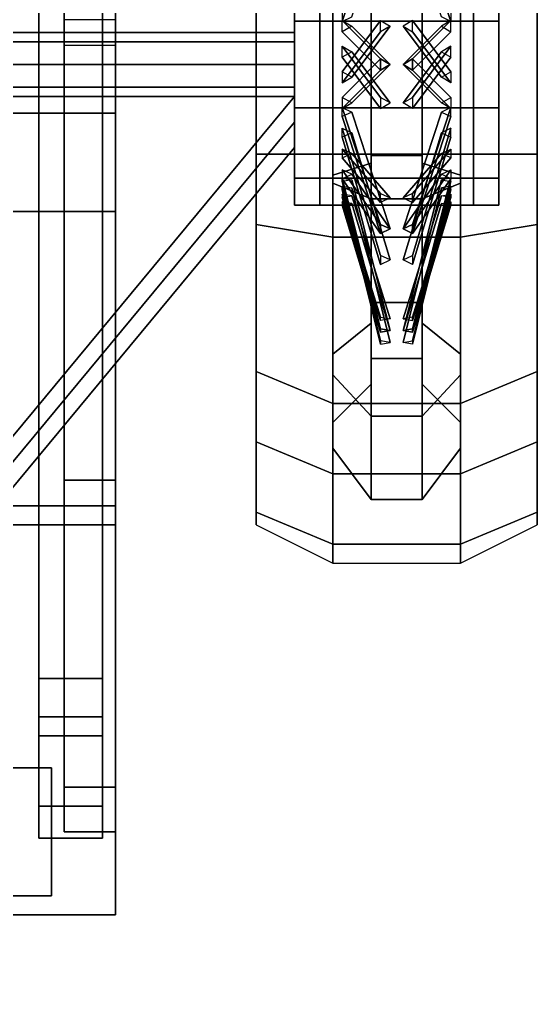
# Model space of a CAD drawing. Header units: millimetres. Extents: x -0.4 to 1.4, y -1.1 to 10.8.
# Drawn here: x 0.945 to 1.35, y -0.142 to 0.63 of the extents above; entities that cross this region are included whole.
import ezdxf

# ---------------------------------------------------------------- set-up
doc = ezdxf.new("R2010")
doc.units = ezdxf.units.MM
for name, color, linetype in [('ammo_box', 2, 'Continuous'), ('sidecar', 5, 'Continuous'), ('wheels', 2, 'Continuous')]:
    doc.layers.add(name, color=color, linetype=linetype)

msp = doc.modelspace()

# ---------------------------------------------------------------- linework, layer by layer
at = {"layer": 'ammo_box'}
for points in [[(1.02, 0.557, 1.095), (0.77, 0.557, 1.095), (0.77, 0.557, 1.231), (1.02, 0.557, 1.231)], [(1.02, 0.48, 1.231), (1.02, 0.557, 1.231), (0.77, 0.557, 1.231), (0.77, 0.48, 1.231)], [(1.02, 0.48, 1.095), (1.02, 0.557, 1.095), (1.02, 0.557, 1.231), (1.02, 0.48, 1.231)], [(0.77, 0.48, 1.095), (1.02, 0.48, 1.095), (1.02, 0.48, 1.231), (0.77, 0.48, 1.231)]]:
    msp.add_3dface(points, dxfattribs=at)
at = {"layer": 'sidecar'}
for points in [[(1.02, 1.365, 0.355), (1.02, -0.07, 0.355), (0.48, -0.07, 0.355), (0.48, 1.365, 0.355)], [(0.48, 1.365, 0.41), (0.48, -0.07, 0.41), (1.02, -0.07, 0.41), (1.02, 1.365, 0.41)], [(1.02, -0.07, 0.41), (1.02, -0.07, 0.355), (1.02, 1.365, 0.355), (1.02, 1.365, 0.41)], [(0.98, 1.285, 0.43), (0.98, -0.005, 0.43), (0.98, -0.005, 0.445), (0.98, 1.285, 0.445)], [(1.02, 1.285, 0.43), (1.02, -0.005, 0.43), (0.98, -0.005, 0.43), (0.98, 1.285, 0.43)], [(1.02, -0.005, 0.445), (1.02, -0.005, 0.43), (1.02, 1.285, 0.43), (1.02, 1.285, 0.445)], [(0.98, 1.25, 0.445), (0.98, 0.03, 0.445), (1.02, 0.03, 0.445), (1.02, 1.25, 0.445)], [(0.96, 1.125, 0.3), (0.96, 1.095, 0.26), (0.96, 0.115, 0.26), (0.96, 0.085, 0.3)], [(1.01, 0.085, 0.3), (1.01, 1.125, 0.3), (0.96, 1.125, 0.3), (0.96, 0.085, 0.3)], [(1.01, 0.085, 0.3), (1.01, 0.115, 0.26), (1.01, 1.095, 0.26), (1.01, 1.125, 0.3)], [(0.96, 1.095, 0.26), (0.96, 1.095, 0.23), (0.96, 0.115, 0.23), (0.96, 0.115, 0.26)], [(1.01, 0.115, 0.26), (1.01, 0.115, 0.23), (1.01, 1.095, 0.23), (1.01, 1.095, 0.26)], [(0.98, 1.045, 0.58), (0.98, 0.25, 0.58), (1.02, 0.25, 0.58), (1.02, 1.045, 0.58)], [(0.98, 1.045, 0.565), (0.98, 0.235, 0.565), (0.98, 0.235, 0.58), (0.98, 1.045, 0.58)], [(1.02, 0.235, 0.58), (1.02, 0.235, 0.565), (1.02, 1.045, 0.565), (1.02, 1.045, 0.58)], [(1.02, 1.01, 0.565), (1.02, 0.27, 0.565), (0.98, 0.27, 0.565), (0.98, 1.01, 0.565)], [(1.13, 0.94132, 0.34), (1.13, 0.945, 0.305), (1.13, 0.605, 0.305), (1.13, 0.605, 0.34)], [(1.35, 0.945, 0.305), (1.35, 0.94132, 0.34), (1.35, 0.605, 0.34), (1.35, 0.605, 0.305)], [(1.16, 0.68399, 0.27534), (1.16, 0.50601, 0.27534), (1.16, 0.485, 0.34), (1.16, 0.705, 0.34)], [(1.16, 0.705, 0.34), (1.16, 0.485, 0.34), (1.16, 0.50601, 0.40466), (1.16, 0.68399, 0.40466)], [(1.32, 0.485, 0.34), (1.32, 0.705, 0.34), (1.32, 0.68399, 0.40466), (1.32, 0.50601, 0.40466)], [(1.32, 0.50601, 0.27534), (1.32, 0.68399, 0.27534), (1.32, 0.705, 0.34), (1.32, 0.485, 0.34)], [(1.16, 0.62899, 0.23538), (1.16, 0.56101, 0.23538), (1.16, 0.50601, 0.27534), (1.16, 0.68399, 0.27534)], [(1.16, 0.62899, 0.23538), (1.16, 0.68399, 0.27534), (1.18, 0.68399, 0.27534), (1.18, 0.62899, 0.23538)], [(1.16, 0.68399, 0.40466), (1.16, 0.50601, 0.40466), (1.16, 0.56101, 0.44462), (1.16, 0.62899, 0.44462)], [(1.16, 0.68399, 0.40466), (1.16, 0.62899, 0.44462), (1.18, 0.62899, 0.44462), (1.18, 0.68399, 0.40466)], [(1.32, 0.62899, 0.44462), (1.32, 0.68399, 0.40466), (1.3, 0.68399, 0.40466), (1.3, 0.62899, 0.44462)], [(1.32, 0.68399, 0.27534), (1.32, 0.62899, 0.23538), (1.3, 0.62899, 0.23538), (1.3, 0.68399, 0.27534)], [(1.32, 0.50601, 0.40466), (1.32, 0.68399, 0.40466), (1.32, 0.62899, 0.44462), (1.32, 0.56101, 0.44462)], [(1.32, 0.56101, 0.23538), (1.32, 0.62899, 0.23538), (1.32, 0.68399, 0.27534), (1.32, 0.50601, 0.27534)], [(1.19, 0.655, 0.715), (1.13, 0.655, 0.68), (1.13, 0.525, 0.68), (1.19, 0.525, 0.715)], [(1.29, 0.655, 0.715), (1.19, 0.655, 0.715), (1.19, 0.525, 0.715), (1.29, 0.525, 0.715)], [(1.29, 0.525, 0.715), (1.35, 0.525, 0.68), (1.35, 0.655, 0.68), (1.29, 0.655, 0.715)], [(0.98, 0.63, 0.445), (0.98, 0.27, 0.565), (1.02, 0.27, 0.565), (1.02, 0.63, 0.445)], [(0.98, 0.25, 0.565), (0.98, 0.27, 0.565), (0.98, 0.63, 0.445), (0.98, 0.61, 0.445)], [(1.02, 0.63, 0.445), (1.02, 0.27, 0.565), (1.02, 0.25, 0.565), (1.02, 0.61, 0.445)], [(1.16, 0.56101, 0.23538), (1.16, 0.62899, 0.23538), (1.18, 0.62899, 0.23538), (1.18, 0.56101, 0.23538)], [(1.16, 0.62899, 0.44462), (1.16, 0.56101, 0.44462), (1.18, 0.56101, 0.44462), (1.18, 0.62899, 0.44462)], [(1.32, 0.56101, 0.44462), (1.32, 0.62899, 0.44462), (1.3, 0.62899, 0.44462), (1.3, 0.56101, 0.44462)], [(1.32, 0.62899, 0.23538), (1.32, 0.56101, 0.23538), (1.3, 0.56101, 0.23538), (1.3, 0.62899, 0.23538)], [(1.16, 0.61268, 0.35768), (1.16, 0.62, 0.34), (0.07, 0.62, 0.34), (0.07, 0.61268, 0.35768)], [(1.16, 0.62, 0.34), (1.16, 0.61268, 0.32232), (0.07, 0.61268, 0.32232), (0.07, 0.62, 0.34)], [(1.16, 0.595, 0.365), (1.16, 0.61268, 0.35768), (0.07, 0.61268, 0.35768), (0.07, 0.595, 0.365)], [(1.16, 0.61268, 0.32232), (1.16, 0.595, 0.315), (0.07, 0.595, 0.315), (0.07, 0.61268, 0.32232)], [(1.02, 0.61, 0.445), (1.02, 0.25, 0.565), (0.98, 0.25, 0.565), (0.98, 0.61, 0.445)], [(1.13, 0.605, 0.34), (1.13, 0.605, 0.305), (1.13, 0.235, 0.265), (1.13, 0.23761, 0.30028)], [(1.35, 0.605, 0.305), (1.35, 0.605, 0.34), (1.35, 0.23761, 0.30028), (1.35, 0.235, 0.265)], [(1.16, 0.57732, 0.35768), (1.16, 0.595, 0.365), (0.07, 0.595, 0.365), (0.07, 0.57732, 0.35768)], [(1.16, 0.595, 0.315), (1.16, 0.57732, 0.32232), (0.07, 0.57732, 0.32232), (0.07, 0.595, 0.315)], [(1.16, 0.57, 0.34), (1.16, 0.57732, 0.35768), (0.07, 0.57732, 0.35768), (0.07, 0.57, 0.34)], [(1.16, 0.57732, 0.32232), (1.16, 0.57, 0.34), (0.07, 0.57, 0.34), (0.07, 0.57732, 0.32232)], [(0.43, -0.33, 0.255), (0.43, -0.31, 0.275), (1.16, 0.57, 0.275), (1.16, 0.55, 0.255)], [(0.43, -0.31, 0.275), (0.43, -0.33, 0.295), (1.16, 0.55, 0.295), (1.16, 0.57, 0.275)], [(1.13, 0.565, 0.335), (1.13, 0.535, 0.33), (1.13, 0.535, 0.68), (1.13, 0.565, 0.68)], [(1.35, 0.535, 0.33), (1.35, 0.565, 0.335), (1.35, 0.565, 0.68), (1.35, 0.535, 0.68)], [(1.16, 0.50601, 0.27534), (1.16, 0.56101, 0.23538), (1.18, 0.56101, 0.23538), (1.18, 0.50601, 0.27534)], [(1.16, 0.56101, 0.44462), (1.16, 0.50601, 0.40466), (1.18, 0.50601, 0.40466), (1.18, 0.56101, 0.44462)], [(1.32, 0.50601, 0.40466), (1.32, 0.56101, 0.44462), (1.3, 0.56101, 0.44462), (1.3, 0.50601, 0.40466)], [(1.32, 0.56101, 0.23538), (1.32, 0.50601, 0.27534), (1.3, 0.50601, 0.27534), (1.3, 0.56101, 0.23538)], [(0.43, -0.35, 0.275), (0.43, -0.33, 0.255), (1.16, 0.55, 0.255), (1.16, 0.53, 0.275)], [(0.43, -0.33, 0.295), (0.43, -0.35, 0.275), (1.16, 0.53, 0.275), (1.16, 0.55, 0.295)], [(1.19, 0.525, 0.715), (1.13, 0.525, 0.68), (1.13, 0.47, 0.665), (1.19, 0.46, 0.695)], [(1.29, 0.525, 0.715), (1.19, 0.525, 0.715), (1.19, 0.46, 0.695), (1.29, 0.46, 0.695)], [(1.29, 0.46, 0.695), (1.35, 0.47, 0.665), (1.35, 0.525, 0.68), (1.29, 0.525, 0.715)], [(1.16, 0.485, 0.34), (1.16, 0.50601, 0.27534), (1.18, 0.50601, 0.27534), (1.18, 0.485, 0.34)], [(1.16, 0.50601, 0.40466), (1.16, 0.485, 0.34), (1.18, 0.485, 0.34), (1.18, 0.50601, 0.40466)], [(1.32, 0.485, 0.34), (1.32, 0.50601, 0.40466), (1.3, 0.50601, 0.40466), (1.3, 0.485, 0.34)], [(1.32, 0.50601, 0.27534), (1.32, 0.485, 0.34), (1.3, 0.485, 0.34), (1.3, 0.50601, 0.27534)], [(1.19, 0.46, 0.695), (1.13, 0.47, 0.665), (1.13, 0.355, 0.585), (1.19, 0.33, 0.61)], [(1.29, 0.33, 0.61), (1.35, 0.355, 0.585), (1.35, 0.47, 0.665), (1.29, 0.46, 0.695)], [(1.29, 0.46, 0.695), (1.19, 0.46, 0.695), (1.19, 0.33, 0.61), (1.29, 0.33, 0.61)], [(1.19, 0.33, 0.61), (1.13, 0.355, 0.585), (1.13, 0.3, 0.53), (1.19, 0.275, 0.55)], [(1.29, 0.275, 0.55), (1.35, 0.3, 0.53), (1.35, 0.355, 0.585), (1.29, 0.33, 0.61)], [(1.29, 0.33, 0.61), (1.19, 0.33, 0.61), (1.19, 0.275, 0.55), (1.29, 0.275, 0.55)], [(1.19, 0.275, 0.55), (1.13, 0.3, 0.53), (1.13, 0.245, 0.4), (1.19, 0.22, 0.415)], [(1.29, 0.22, 0.415), (1.35, 0.245, 0.4), (1.35, 0.3, 0.53), (1.29, 0.275, 0.55)], [(1.29, 0.275, 0.55), (1.19, 0.275, 0.55), (1.19, 0.22, 0.415), (1.29, 0.22, 0.415)], [(0.935, 0.25, 0.645), (1.02, 0.25, 0.58), (0.98, 0.25, 0.58), (0.925, 0.25, 0.625)], [(1.02, 0.25, 0.58), (0.935, 0.25, 0.645), (0.935, 0.235, 0.645), (1.02, 0.235, 0.58)], [(0.98, 0.25, 0.445), (0.98, 0.25, 0.565), (1.02, 0.25, 0.565), (1.02, 0.25, 0.445)], [(0.98, 0.235, 0.565), (0.98, 0.25, 0.565), (0.98, 0.25, 0.445), (0.98, 0.235, 0.445)], [(0.98, 0.235, 0.41), (0.98, 0.235, 0.43), (0.98, 0.25, 0.43), (0.98, 0.25, 0.41)], [(0.98, 0.25, 0.41), (0.98, 0.25, 0.43), (1.02, 0.25, 0.43), (1.02, 0.25, 0.41)], [(1.02, 0.25, 0.445), (1.02, 0.25, 0.565), (1.02, 0.235, 0.565), (1.02, 0.235, 0.445)], [(1.02, 0.25, 0.43), (1.02, 0.235, 0.43), (1.02, 0.235, 0.41), (1.02, 0.25, 0.41)], [(1.19, 0.22, 0.415), (1.13, 0.245, 0.4), (1.13, 0.235, 0.265), (1.19, 0.205, 0.265)], [(1.29, 0.205, 0.265), (1.35, 0.235, 0.265), (1.35, 0.245, 0.4), (1.29, 0.22, 0.415)], [(1.02, 0.235, 0.58), (0.935, 0.235, 0.645), (0.925, 0.235, 0.625), (0.98, 0.235, 0.58)], [(1.02, 0.235, 0.445), (1.02, 0.235, 0.565), (0.98, 0.235, 0.565), (0.98, 0.235, 0.445)], [(1.02, -0.005, 0.445), (1.02, 0.235, 0.58), (0.98, 0.235, 0.58), (0.98, -0.005, 0.445)], [(0.98, 0.03, 0.445), (0.98, 0.235, 0.565), (1.02, 0.235, 0.565), (1.02, 0.03, 0.445)], [(0.98, 0.235, 0.58), (0.98, 0.235, 0.565), (0.98, 0.03, 0.445), (0.98, -0.005, 0.445)], [(1.02, 0.235, 0.41), (1.02, 0.235, 0.43), (0.98, 0.235, 0.43), (0.98, 0.235, 0.41)], [(1.02, 0.03, 0.445), (1.02, 0.235, 0.565), (1.02, 0.235, 0.58), (1.02, -0.005, 0.445)], [(1.29, 0.22, 0.415), (1.19, 0.22, 0.415), (1.19, 0.205, 0.265), (1.29, 0.205, 0.265)], [(0.96, 0.085, 0.3), (0.96, 0.115, 0.26), (0.96, 0.07, 0.26), (0.96, 0.07, 0.28)], [(0.96, 0.115, 0.26), (0.96, 0.115, 0.23), (1.01, 0.115, 0.23), (1.01, 0.115, 0.26)], [(1.01, 0.07, 0.28), (1.01, 0.07, 0.26), (1.01, 0.115, 0.26), (1.01, 0.085, 0.3)], [(0.96, 0.085, 0.31), (0.96, 0.085, 0.3), (0.96, 0.07, 0.28), (0.96, 0.015, 0.31)], [(1.01, 0.015, 0.31), (1.01, 0.085, 0.31), (0.96, 0.085, 0.31), (0.96, 0.015, 0.31)], [(1.01, 0.085, 0.31), (1.01, 0.085, 0.3), (0.96, 0.085, 0.3), (0.96, 0.085, 0.31)], [(1.01, 0.015, 0.31), (1.01, 0.07, 0.28), (1.01, 0.085, 0.3), (1.01, 0.085, 0.31)], [(0.96, 0.015, 0.31), (0.96, 0.07, 0.28), (0.96, 0.01, 0.28), (0.96, -0.01, 0.29)], [(0.96, 0.07, 0.28), (0.96, 0.07, 0.26), (1.01, 0.07, 0.26), (1.01, 0.07, 0.28)], [(1.01, -0.01, 0.29), (1.01, 0.01, 0.28), (1.01, 0.07, 0.28), (1.01, 0.015, 0.31)], [(0.87, 0.045, 0.425), (0.87, -0.055, 0.425), (0.97, -0.055, 0.425), (0.97, 0.045, 0.425)], [(0.97, 0.045, 0.425), (0.97, 0.045, 0.41), (0.87, 0.045, 0.41), (0.87, 0.045, 0.425)], [(0.97, -0.055, 0.425), (0.97, -0.055, 0.41), (0.97, 0.045, 0.41), (0.97, 0.045, 0.425)], [(0.96, 0.015, 0.355), (0.96, 0.015, 0.31), (0.96, -0.01, 0.29), (0.96, -0.01, 0.355)], [(1.01, 0.015, 0.355), (1.01, 0.015, 0.31), (0.96, 0.015, 0.31), (0.96, 0.015, 0.355)], [(1.01, -0.01, 0.355), (1.01, -0.01, 0.29), (1.01, 0.015, 0.31), (1.01, 0.015, 0.355)], [(0.98, -0.005, 0.445), (0.98, -0.005, 0.43), (1.02, -0.005, 0.43), (1.02, -0.005, 0.445)], [(0.96, -0.01, 0.355), (0.96, -0.01, 0.29), (1.01, -0.01, 0.29), (1.01, -0.01, 0.355)], [(0.87, -0.055, 0.425), (0.87, -0.055, 0.41), (0.97, -0.055, 0.41), (0.97, -0.055, 0.425)], [(0.48, -0.07, 0.41), (0.48, -0.07, 0.355), (1.02, -0.07, 0.355), (1.02, -0.07, 0.41)]]:
    msp.add_3dface(points, dxfattribs=at)
at = {"layer": 'wheels'}
for points in [[(1.1975, 0.63572, 0.43972), (1.1975, 0.62872, 0.44482), (1.2275, 0.72007, 0.51951), (1.2275, 0.72708, 0.51442)], [(1.2825, 0.63572, 0.24028), (1.2825, 0.62872, 0.23518), (1.2525, 0.72007, 0.16049), (1.2525, 0.72708, 0.16558)], [(1.1975, 0.62872, 0.44482), (1.205, 0.63222, 0.44227), (1.235, 0.72357, 0.51697), (1.2275, 0.72007, 0.51951)], [(1.2825, 0.62872, 0.23518), (1.275, 0.63222, 0.23773), (1.245, 0.72357, 0.16303), (1.2525, 0.72007, 0.16049)], [(1.22, 0.48993, 0.66336), (1.22, 0.70007, 0.66336), (1.19, 0.68771, 0.62532), (1.19, 0.50229, 0.62532)], [(1.22, 0.70007, 0.01664), (1.22, 0.48993, 0.01664), (1.19, 0.50229, 0.05468), (1.19, 0.68771, 0.05468)], [(1.26, 0.70007, 0.01664), (1.26, 0.48993, 0.01664), (1.22, 0.48993, 0.01664), (1.22, 0.70007, 0.01664)], [(1.26, 0.48993, 0.66336), (1.26, 0.70007, 0.66336), (1.22, 0.70007, 0.66336), (1.22, 0.48993, 0.66336)], [(1.26, 0.70007, 0.66336), (1.26, 0.48993, 0.66336), (1.29, 0.50229, 0.62532), (1.29, 0.68771, 0.62532)], [(1.26, 0.48993, 0.01664), (1.26, 0.70007, 0.01664), (1.29, 0.68771, 0.05468), (1.29, 0.50229, 0.05468)], [(1.19, 0.68771, 0.05468), (1.19, 0.50229, 0.05468), (1.19, 0.50848, 0.0737), (1.19, 0.68152, 0.0737)], [(1.19, 0.50229, 0.62532), (1.19, 0.68771, 0.62532), (1.19, 0.68152, 0.6063), (1.19, 0.50848, 0.6063)], [(1.29, 0.50229, 0.05468), (1.29, 0.68771, 0.05468), (1.29, 0.68152, 0.0737), (1.29, 0.50848, 0.0737)], [(1.29, 0.68771, 0.62532), (1.29, 0.50229, 0.62532), (1.29, 0.50848, 0.6063), (1.29, 0.68152, 0.6063)], [(1.3, 0.62899, 0.44462), (1.3, 0.68399, 0.40466), (1.18, 0.68399, 0.40466), (1.18, 0.62899, 0.44462)], [(1.3, 0.68399, 0.27534), (1.3, 0.62899, 0.23538), (1.18, 0.62899, 0.23538), (1.18, 0.68399, 0.27534)], [(1.22, 0.51775, 0.10224), (1.22, 0.67225, 0.10224), (1.19, 0.68152, 0.0737), (1.19, 0.50848, 0.0737)], [(1.22, 0.67225, 0.57776), (1.22, 0.51775, 0.57776), (1.19, 0.50848, 0.6063), (1.19, 0.68152, 0.6063)], [(1.26, 0.67225, 0.10224), (1.26, 0.51775, 0.10224), (1.29, 0.50848, 0.0737), (1.29, 0.68152, 0.0737)], [(1.26, 0.51775, 0.57776), (1.26, 0.67225, 0.57776), (1.29, 0.68152, 0.6063), (1.29, 0.50848, 0.6063)], [(1.22, 0.67225, 0.10224), (1.22, 0.51775, 0.10224), (1.22, 0.52393, 0.12126), (1.22, 0.66607, 0.12126)], [(1.22, 0.51775, 0.57776), (1.22, 0.67225, 0.57776), (1.22, 0.66607, 0.55874), (1.22, 0.52393, 0.55874)], [(1.26, 0.66607, 0.12126), (1.26, 0.52393, 0.12126), (1.26, 0.51775, 0.10224), (1.26, 0.67225, 0.10224)], [(1.26, 0.51775, 0.10224), (1.26, 0.67225, 0.10224), (1.26, 0.66607, 0.12126), (1.26, 0.52393, 0.12126)], [(1.26, 0.52393, 0.55874), (1.26, 0.66607, 0.55874), (1.26, 0.67225, 0.57776), (1.26, 0.51775, 0.57776)], [(1.26, 0.67225, 0.57776), (1.26, 0.51775, 0.57776), (1.26, 0.52393, 0.55874), (1.26, 0.66607, 0.55874)], [(1.26, 0.52393, 0.12126), (1.26, 0.66607, 0.12126), (1.22, 0.66607, 0.12126), (1.22, 0.52393, 0.12126)], [(1.26, 0.66607, 0.55874), (1.26, 0.52393, 0.55874), (1.22, 0.52393, 0.55874), (1.22, 0.66607, 0.55874)], [(1.3, 0.62899, 0.23538), (1.3, 0.56101, 0.23538), (1.18, 0.56101, 0.23538), (1.18, 0.62899, 0.23538)], [(1.3, 0.56101, 0.44462), (1.3, 0.62899, 0.44462), (1.18, 0.62899, 0.44462), (1.18, 0.56101, 0.44462)], [(1.1975, 0.62933, 0.23538), (1.205, 0.625, 0.23538), (1.235, 0.595, 0.12126), (1.2275, 0.59933, 0.12126)], [(1.1975, 0.62067, 0.23538), (1.1975, 0.62933, 0.23538), (1.2275, 0.59933, 0.12126), (1.2275, 0.59067, 0.12126)], [(1.205, 0.585, 0.44462), (1.1975, 0.58933, 0.44462), (1.2275, 0.62933, 0.55874), (1.235, 0.625, 0.55874)], [(1.1975, 0.58933, 0.44462), (1.1975, 0.58067, 0.44462), (1.2275, 0.62067, 0.55874), (1.2275, 0.62933, 0.55874)], [(1.275, 0.585, 0.23538), (1.2825, 0.58933, 0.23538), (1.2525, 0.62933, 0.12126), (1.245, 0.625, 0.12126)], [(1.2825, 0.62933, 0.44462), (1.275, 0.625, 0.44462), (1.245, 0.595, 0.55874), (1.2525, 0.59933, 0.55874)], [(1.2825, 0.58933, 0.23538), (1.2825, 0.58067, 0.23538), (1.2525, 0.62067, 0.12126), (1.2525, 0.62933, 0.12126)], [(1.2825, 0.62067, 0.44462), (1.2825, 0.62933, 0.44462), (1.2525, 0.59933, 0.55874), (1.2525, 0.59067, 0.55874)], [(1.205, 0.625, 0.23538), (1.1975, 0.62067, 0.23538), (1.2275, 0.59067, 0.12126), (1.235, 0.595, 0.12126)], [(1.1975, 0.58067, 0.44462), (1.205, 0.585, 0.44462), (1.235, 0.625, 0.55874), (1.2275, 0.62067, 0.55874)], [(1.2825, 0.58067, 0.23538), (1.275, 0.585, 0.23538), (1.245, 0.625, 0.12126), (1.2525, 0.62067, 0.12126)], [(1.275, 0.625, 0.44462), (1.2825, 0.62067, 0.44462), (1.2525, 0.59067, 0.55874), (1.245, 0.595, 0.55874)], [(1.1975, 0.60933, 0.23538), (1.205, 0.605, 0.23538), (1.235, 0.565, 0.12126), (1.2275, 0.56933, 0.12126)], [(1.1975, 0.60067, 0.23538), (1.1975, 0.60933, 0.23538), (1.2275, 0.56933, 0.12126), (1.2275, 0.56067, 0.12126)], [(1.205, 0.605, 0.23538), (1.1975, 0.60067, 0.23538), (1.2275, 0.56067, 0.12126), (1.235, 0.565, 0.12126)], [(1.2825, 0.60933, 0.44462), (1.275, 0.605, 0.44462), (1.245, 0.565, 0.55874), (1.2525, 0.56933, 0.55874)], [(1.275, 0.605, 0.44462), (1.2825, 0.60067, 0.44462), (1.2525, 0.56067, 0.55874), (1.245, 0.565, 0.55874)], [(1.2825, 0.60067, 0.44462), (1.2825, 0.60933, 0.44462), (1.2525, 0.56933, 0.55874), (1.2525, 0.56067, 0.55874)], [(1.205, 0.565, 0.44462), (1.1975, 0.56933, 0.44462), (1.2275, 0.59933, 0.55874), (1.235, 0.595, 0.55874)], [(1.1975, 0.56933, 0.44462), (1.1975, 0.56067, 0.44462), (1.2275, 0.59067, 0.55874), (1.2275, 0.59933, 0.55874)], [(1.1975, 0.56067, 0.44462), (1.205, 0.565, 0.44462), (1.235, 0.595, 0.55874), (1.2275, 0.59067, 0.55874)], [(1.275, 0.565, 0.23538), (1.2825, 0.56933, 0.23538), (1.2525, 0.59933, 0.12126), (1.245, 0.595, 0.12126)], [(1.2825, 0.56067, 0.23538), (1.275, 0.565, 0.23538), (1.245, 0.595, 0.12126), (1.2525, 0.59067, 0.12126)], [(1.2825, 0.56933, 0.23538), (1.2825, 0.56067, 0.23538), (1.2525, 0.59067, 0.12126), (1.2525, 0.59933, 0.12126)], [(1.3, 0.50601, 0.40466), (1.3, 0.56101, 0.44462), (1.18, 0.56101, 0.44462), (1.18, 0.50601, 0.40466)], [(1.3, 0.56101, 0.23538), (1.3, 0.50601, 0.27534), (1.18, 0.50601, 0.27534), (1.18, 0.56101, 0.23538)], [(1.1975, 0.56128, 0.23518), (1.205, 0.55778, 0.23773), (1.235, 0.46643, 0.16303), (1.2275, 0.46993, 0.16049)], [(1.1975, 0.55428, 0.24028), (1.1975, 0.56128, 0.23518), (1.2275, 0.46993, 0.16049), (1.2275, 0.46292, 0.16558)], [(1.205, 0.55778, 0.23773), (1.1975, 0.55428, 0.24028), (1.2275, 0.46292, 0.16558), (1.235, 0.46643, 0.16303)], [(1.2825, 0.56128, 0.44482), (1.275, 0.55778, 0.44227), (1.245, 0.46643, 0.51697), (1.2525, 0.46993, 0.51951)], [(1.275, 0.55778, 0.44227), (1.2825, 0.55428, 0.43972), (1.2525, 0.46292, 0.51442), (1.245, 0.46643, 0.51697)], [(1.2825, 0.55428, 0.43972), (1.2825, 0.56128, 0.44482), (1.2525, 0.46993, 0.51951), (1.2525, 0.46292, 0.51442)], [(1.1975, 0.5451, 0.24694), (1.205, 0.5416, 0.24949), (1.235, 0.44216, 0.18067), (1.2275, 0.44566, 0.17812)], [(1.1975, 0.5381, 0.25203), (1.1975, 0.5451, 0.24694), (1.2275, 0.44566, 0.17812), (1.2275, 0.43865, 0.18321)], [(1.205, 0.5416, 0.24949), (1.1975, 0.5381, 0.25203), (1.2275, 0.43865, 0.18321), (1.235, 0.44216, 0.18067)], [(1.2825, 0.5451, 0.43306), (1.275, 0.5416, 0.43051), (1.245, 0.44216, 0.49933), (1.2525, 0.44566, 0.50188)], [(1.275, 0.5416, 0.43051), (1.2825, 0.5381, 0.42797), (1.2525, 0.43865, 0.49679), (1.245, 0.44216, 0.49933)], [(1.2825, 0.5381, 0.42797), (1.2825, 0.5451, 0.43306), (1.2525, 0.44566, 0.50188), (1.2525, 0.43865, 0.49679)], [(1.1975, 0.52892, 0.4213), (1.1975, 0.52191, 0.41621), (1.2275, 0.48719, 0.53206), (1.2275, 0.4942, 0.53715)], [(1.205, 0.52542, 0.41876), (1.1975, 0.52892, 0.4213), (1.2275, 0.4942, 0.53715), (1.235, 0.4907, 0.5346)], [(1.1975, 0.52191, 0.41621), (1.205, 0.52542, 0.41876), (1.235, 0.4907, 0.5346), (1.2275, 0.48719, 0.53206)], [(1.275, 0.52542, 0.26124), (1.2825, 0.52892, 0.2587), (1.2525, 0.4942, 0.14285), (1.245, 0.4907, 0.1454)], [(1.2825, 0.52191, 0.26379), (1.275, 0.52542, 0.26124), (1.245, 0.4907, 0.1454), (1.2525, 0.48719, 0.14794)], [(1.2825, 0.52892, 0.2587), (1.2825, 0.52191, 0.26379), (1.2525, 0.48719, 0.14794), (1.2525, 0.4942, 0.14285)], [(1.22, 0.39275, 0.19305), (1.22, 0.51775, 0.10224), (1.19, 0.50848, 0.0737), (1.19, 0.36848, 0.17542)], [(1.22, 0.51775, 0.57776), (1.22, 0.39275, 0.48695), (1.19, 0.36848, 0.50458), (1.19, 0.50848, 0.6063)], [(1.22, 0.51775, 0.10224), (1.22, 0.39275, 0.19305), (1.22, 0.40893, 0.20481), (1.22, 0.52393, 0.12126)], [(1.26, 0.40893, 0.20481), (1.26, 0.52393, 0.12126), (1.22, 0.52393, 0.12126), (1.22, 0.40893, 0.20481)], [(1.22, 0.39275, 0.48695), (1.22, 0.51775, 0.57776), (1.22, 0.52393, 0.55874), (1.22, 0.40893, 0.47519)], [(1.26, 0.52393, 0.55874), (1.26, 0.40893, 0.47519), (1.22, 0.40893, 0.47519), (1.22, 0.52393, 0.55874)], [(1.26, 0.52393, 0.12126), (1.26, 0.40893, 0.20481), (1.26, 0.39275, 0.19305), (1.26, 0.51775, 0.10224)], [(1.26, 0.39275, 0.19305), (1.26, 0.51775, 0.10224), (1.26, 0.52393, 0.12126), (1.26, 0.40893, 0.20481)], [(1.26, 0.40893, 0.47519), (1.26, 0.52393, 0.55874), (1.26, 0.51775, 0.57776), (1.26, 0.39275, 0.48695)], [(1.26, 0.51775, 0.57776), (1.26, 0.39275, 0.48695), (1.26, 0.40893, 0.47519), (1.26, 0.52393, 0.55874)], [(1.26, 0.51775, 0.10224), (1.26, 0.39275, 0.19305), (1.29, 0.36848, 0.17542), (1.29, 0.50848, 0.0737)], [(1.26, 0.39275, 0.48695), (1.26, 0.51775, 0.57776), (1.29, 0.50848, 0.6063), (1.29, 0.36848, 0.50458)], [(1.1975, 0.51274, 0.40955), (1.1975, 0.50573, 0.40446), (1.2275, 0.46292, 0.51442), (1.2275, 0.46993, 0.51951)], [(1.205, 0.50924, 0.407), (1.1975, 0.51274, 0.40955), (1.2275, 0.46993, 0.51951), (1.235, 0.46643, 0.51697)], [(1.275, 0.50924, 0.273), (1.2825, 0.51274, 0.27045), (1.2525, 0.46993, 0.16049), (1.245, 0.46643, 0.16303)], [(1.2825, 0.51274, 0.27045), (1.2825, 0.50573, 0.27554), (1.2525, 0.46292, 0.16558), (1.2525, 0.46993, 0.16049)], [(1.3, 0.485, 0.34), (1.3, 0.50601, 0.40466), (1.18, 0.50601, 0.40466), (1.18, 0.485, 0.34)], [(1.3, 0.50601, 0.27534), (1.3, 0.485, 0.34), (1.18, 0.485, 0.34), (1.18, 0.50601, 0.27534)], [(1.19, 0.50229, 0.05468), (1.19, 0.35229, 0.16366), (1.19, 0.36848, 0.17542), (1.19, 0.50848, 0.0737)], [(1.19, 0.35229, 0.51634), (1.19, 0.50229, 0.62532), (1.19, 0.50848, 0.6063), (1.19, 0.36848, 0.50458)], [(1.22, 0.31993, 0.53985), (1.22, 0.48993, 0.66336), (1.19, 0.50229, 0.62532), (1.19, 0.35229, 0.51634)], [(1.22, 0.48993, 0.01664), (1.22, 0.31993, 0.14015), (1.19, 0.35229, 0.16366), (1.19, 0.50229, 0.05468)], [(1.1975, 0.50573, 0.40446), (1.205, 0.50924, 0.407), (1.235, 0.46643, 0.51697), (1.2275, 0.46292, 0.51442)], [(1.1975, 0.50611, 0.27502), (1.205, 0.50477, 0.27914), (1.235, 0.38696, 0.2724), (1.2275, 0.3883, 0.26829)], [(1.1975, 0.50344, 0.28326), (1.1975, 0.50611, 0.27502), (1.2275, 0.3883, 0.26829), (1.2275, 0.38562, 0.27652)], [(1.205, 0.50477, 0.27914), (1.1975, 0.50344, 0.28326), (1.2275, 0.38562, 0.27652), (1.235, 0.38696, 0.2724)], [(1.2825, 0.50573, 0.27554), (1.275, 0.50924, 0.273), (1.245, 0.46643, 0.16303), (1.2525, 0.46292, 0.16558)], [(1.2825, 0.50611, 0.40498), (1.275, 0.50477, 0.40086), (1.245, 0.38696, 0.4076), (1.2525, 0.3883, 0.41171)], [(1.275, 0.50477, 0.40086), (1.2825, 0.50344, 0.39674), (1.2525, 0.38562, 0.40348), (1.245, 0.38696, 0.4076)], [(1.2825, 0.50344, 0.39674), (1.2825, 0.50611, 0.40498), (1.2525, 0.3883, 0.41171), (1.2525, 0.38562, 0.40348)], [(1.26, 0.48993, 0.66336), (1.26, 0.31993, 0.53985), (1.29, 0.35229, 0.51634), (1.29, 0.50229, 0.62532)], [(1.26, 0.31993, 0.14015), (1.26, 0.48993, 0.01664), (1.29, 0.50229, 0.05468), (1.29, 0.35229, 0.16366)], [(1.29, 0.35229, 0.16366), (1.29, 0.50229, 0.05468), (1.29, 0.50848, 0.0737), (1.29, 0.36848, 0.17542)], [(1.29, 0.50229, 0.62532), (1.29, 0.35229, 0.51634), (1.29, 0.36848, 0.50458), (1.29, 0.50848, 0.6063)], [(1.1975, 0.49993, 0.29404), (1.205, 0.49859, 0.29816), (1.235, 0.37769, 0.30094), (1.2275, 0.37903, 0.29682)], [(1.1975, 0.49726, 0.30228), (1.1975, 0.49993, 0.29404), (1.2275, 0.37903, 0.29682), (1.2275, 0.37635, 0.30505)], [(1.205, 0.49859, 0.29816), (1.1975, 0.49726, 0.30228), (1.2275, 0.37635, 0.30505), (1.235, 0.37769, 0.30094)], [(1.2825, 0.49993, 0.38596), (1.275, 0.49859, 0.38184), (1.245, 0.37769, 0.37906), (1.2525, 0.37903, 0.38318)], [(1.275, 0.49859, 0.38184), (1.2825, 0.49726, 0.37772), (1.2525, 0.37635, 0.37495), (1.245, 0.37769, 0.37906)], [(1.2825, 0.49726, 0.37772), (1.2825, 0.49993, 0.38596), (1.2525, 0.37903, 0.38318), (1.2525, 0.37635, 0.37495)], [(1.1975, 0.49375, 0.36694), (1.1975, 0.49108, 0.3587), (1.2275, 0.3949, 0.43201), (1.2275, 0.39757, 0.44025)], [(1.205, 0.49241, 0.36282), (1.1975, 0.49375, 0.36694), (1.2275, 0.39757, 0.44025), (1.235, 0.39623, 0.43613)], [(1.1975, 0.49108, 0.3587), (1.205, 0.49241, 0.36282), (1.235, 0.39623, 0.43613), (1.2275, 0.3949, 0.43201)], [(1.1975, 0.48757, 0.34791), (1.1975, 0.4849, 0.33968), (1.2275, 0.38562, 0.40348), (1.2275, 0.3883, 0.41171)], [(1.205, 0.48623, 0.3438), (1.1975, 0.48757, 0.34791), (1.2275, 0.3883, 0.41171), (1.235, 0.38696, 0.4076)], [(1.26, 0.31993, 0.53985), (1.26, 0.48993, 0.66336), (1.22, 0.48993, 0.66336), (1.22, 0.31993, 0.53985)], [(1.26, 0.48993, 0.01664), (1.26, 0.31993, 0.14015), (1.22, 0.31993, 0.14015), (1.22, 0.48993, 0.01664)], [(1.275, 0.49241, 0.31718), (1.2825, 0.49375, 0.31306), (1.2525, 0.39757, 0.23975), (1.245, 0.39623, 0.24387)], [(1.2825, 0.49108, 0.3213), (1.275, 0.49241, 0.31718), (1.245, 0.39623, 0.24387), (1.2525, 0.3949, 0.24799)], [(1.275, 0.48623, 0.3362), (1.2825, 0.48757, 0.33209), (1.2525, 0.3883, 0.26829), (1.245, 0.38696, 0.2724)], [(1.2825, 0.49375, 0.31306), (1.2825, 0.49108, 0.3213), (1.2525, 0.3949, 0.24799), (1.2525, 0.39757, 0.23975)], [(1.2825, 0.48757, 0.33209), (1.2825, 0.4849, 0.34032), (1.2525, 0.38562, 0.27652), (1.2525, 0.3883, 0.26829)], [(1.1975, 0.4849, 0.33968), (1.205, 0.48623, 0.3438), (1.235, 0.38696, 0.4076), (1.2275, 0.38562, 0.40348)], [(1.2825, 0.4849, 0.34032), (1.275, 0.48623, 0.3362), (1.245, 0.38696, 0.2724), (1.2525, 0.38562, 0.27652)], [(1.22, 0.39275, 0.19305), (1.22, 0.345, 0.34), (1.22, 0.365, 0.34), (1.22, 0.40893, 0.20481)], [(1.26, 0.365, 0.34), (1.26, 0.40893, 0.20481), (1.22, 0.40893, 0.20481), (1.22, 0.365, 0.34)], [(1.22, 0.345, 0.34), (1.22, 0.39275, 0.48695), (1.22, 0.40893, 0.47519), (1.22, 0.365, 0.34)], [(1.26, 0.40893, 0.47519), (1.26, 0.365, 0.34), (1.22, 0.365, 0.34), (1.22, 0.40893, 0.47519)], [(1.26, 0.40893, 0.20481), (1.26, 0.365, 0.34), (1.26, 0.345, 0.34), (1.26, 0.39275, 0.19305)], [(1.26, 0.345, 0.34), (1.26, 0.39275, 0.19305), (1.26, 0.40893, 0.20481), (1.26, 0.365, 0.34)], [(1.26, 0.365, 0.34), (1.26, 0.40893, 0.47519), (1.26, 0.39275, 0.48695), (1.26, 0.345, 0.34)], [(1.26, 0.39275, 0.48695), (1.26, 0.345, 0.34), (1.26, 0.365, 0.34), (1.26, 0.40893, 0.47519)], [(1.22, 0.345, 0.34), (1.22, 0.39275, 0.19305), (1.19, 0.36848, 0.17542), (1.19, 0.315, 0.34)], [(1.22, 0.39275, 0.48695), (1.22, 0.345, 0.34), (1.19, 0.315, 0.34), (1.19, 0.36848, 0.50458)], [(1.26, 0.39275, 0.19305), (1.26, 0.345, 0.34), (1.29, 0.315, 0.34), (1.29, 0.36848, 0.17542)], [(1.26, 0.345, 0.34), (1.26, 0.39275, 0.48695), (1.29, 0.36848, 0.50458), (1.29, 0.315, 0.34)], [(1.19, 0.35229, 0.16366), (1.19, 0.295, 0.34), (1.19, 0.315, 0.34), (1.19, 0.36848, 0.17542)], [(1.19, 0.295, 0.34), (1.19, 0.35229, 0.51634), (1.19, 0.36848, 0.50458), (1.19, 0.315, 0.34)], [(1.29, 0.295, 0.34), (1.29, 0.35229, 0.16366), (1.29, 0.36848, 0.17542), (1.29, 0.315, 0.34)], [(1.29, 0.35229, 0.51634), (1.29, 0.295, 0.34), (1.29, 0.315, 0.34), (1.29, 0.36848, 0.50458)], [(1.22, 0.31993, 0.14015), (1.22, 0.255, 0.34), (1.19, 0.295, 0.34), (1.19, 0.35229, 0.16366)], [(1.22, 0.255, 0.34), (1.22, 0.31993, 0.53985), (1.19, 0.35229, 0.51634), (1.19, 0.295, 0.34)], [(1.26, 0.255, 0.34), (1.26, 0.31993, 0.14015), (1.29, 0.35229, 0.16366), (1.29, 0.295, 0.34)], [(1.26, 0.31993, 0.53985), (1.26, 0.255, 0.34), (1.29, 0.295, 0.34), (1.29, 0.35229, 0.51634)], [(1.26, 0.31993, 0.14015), (1.26, 0.255, 0.34), (1.22, 0.255, 0.34), (1.22, 0.31993, 0.14015)], [(1.26, 0.255, 0.34), (1.26, 0.31993, 0.53985), (1.22, 0.31993, 0.53985), (1.22, 0.255, 0.34)]]:
    msp.add_3dface(points, dxfattribs=at)

doc.saveas('drawing.dxf')
